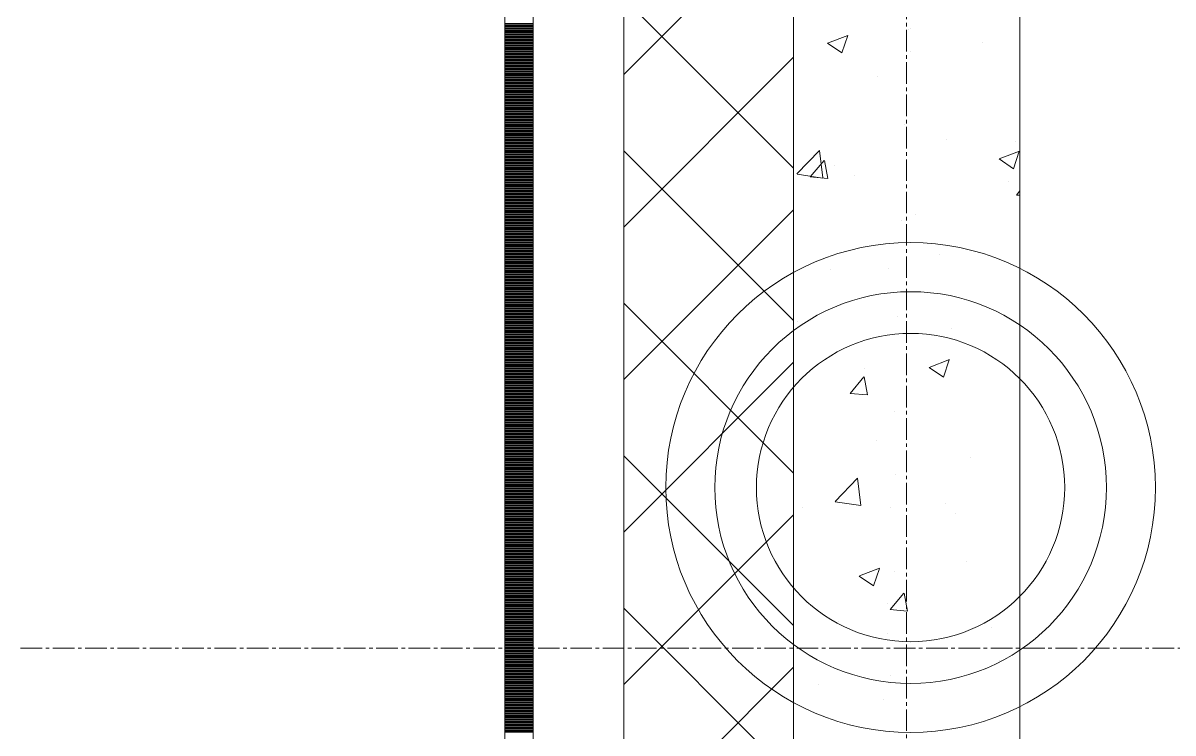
# Model space of a CAD drawing. Header units: millimetres. Extents: x 538266 to 1167394, y 114608 to 637157.
# Drawn here: x 828457 to 829473, y 201238 to 201865 of the extents above; entities that cross this region are included whole.
import ezdxf
from ezdxf.enums import TextEntityAlignment as Align

# ---------------------------------------------------------------- set-up
doc = ezdxf.new("R2010")
doc.units = ezdxf.units.MM
doc.linetypes.add('CENTER2', pattern=[28.575, 19.05, -3.175, 3.175, -3.175])
doc.linetypes.add('DASHED', pattern=[19.05, 12.7, -6.35])
doc.layers.get('Defpoints').update_dxf_attribs({"color": 140})
doc.layers.add('АР_Делит', color=120, linetype='Continuous', lineweight=0, plot=False)
for name, color, linetype, lineweight in [('АР_Стены ПЕНОблок', 52, 'Continuous', 20), ('АР_Тонкая', 254, 'Continuous', 5), ('АР_Утеплитель', 31, 'Continuous', 0), ('АР_Штриховка', 8, 'Continuous', 0)]:
    doc.layers.add(name, color=color, linetype=linetype, lineweight=lineweight)
doc.layers.add('РД_Оси_100', color=7, linetype='Continuous', lineweight=0, true_color=0x525252)
doc.styles.add('style1', font='ARIALN.TTF')

# ---------------------------------------------------------------- blocks, each defined once
blk = doc.blocks.new('2_этаж')
at = {"layer": 'АР_Делит', "color": 18, "true_color": 0x000000}
for radius in [216.3, 173, 136.2]:
    blk.add_circle((672877, 201455.2), radius, dxfattribs=at)
at = {"layer": 'АР_Стены ПЕНОблок', "color": 18, "linetype": 'Continuous', "lineweight": 20, "true_color": 0x000000}
for p, q in [((672773.6, 213213.2), (672773.6, 137013.2)), ((672973.6, 137013.2), (672973.6, 213213.2))]:
    blk.add_line(p, q, dxfattribs=at)
at = {"layer": 'АР_Тонкая', "color": 18, "linetype": 'Continuous', "lineweight": 5, "true_color": 0x000000}
for p, q in [((672518.6, 213213.2), (672518.6, 137013.2)), ((672543.6, 213213.2), (672543.6, 137013.2)), ((672543.6, 137013.2), (672543.6, 213213.2)), ((672623.6, 137013.2), (672623.6, 213213.2))]:
    blk.add_line(p, q, dxfattribs=at)
at = {"layer": 'АР_Утеплитель', "color": 18, "linetype": 'Continuous', "lineweight": 0, "true_color": 0x000000}
for p, q in [((672623.6, 213213.2), (672623.6, 137013.2)), ((672773.6, 137013.2), (672773.6, 213213.2))]:
    blk.add_line(p, q, dxfattribs=at)
at = {"layer": 'АР_Штриховка', "color": 18, "linetype": 'Continuous', "lineweight": 0, "true_color": 0x000000}
for p, q in [((672623.6, 201820), (672773.6, 201970)), ((672773.6, 201737.4), (672623.6, 201887.4)), ((672518.6, 201865), (672543.6, 201865)), ((672518.6, 201864), (672543.6, 201864)), ((672518.6, 201863), (672543.6, 201863)), ((672518.6, 201862), (672543.6, 201862)), ((672518.6, 201861), (672543.6, 201861)), ((672518.6, 201860), (672543.6, 201860)), ((672518.6, 201859), (672543.6, 201859)), ((672518.6, 201858), (672543.6, 201858)), ((672518.6, 201857), (672543.6, 201857)), ((672518.6, 201856), (672543.6, 201856)), ((672518.6, 201855), (672543.6, 201855)), ((672518.6, 201854), (672543.6, 201854)), ((672518.6, 201853), (672543.6, 201853)), ((672803.7, 201847.8), (672821.4, 201854.6)), ((672816.2, 201839.1), (672821.4, 201854.5)), ((672875, 201860.2), (672875, 201860.2)), ((672877.3, 201860.8), (672877.3, 201860.8)), ((672518.6, 201852), (672543.6, 201852)), ((672518.6, 201851), (672543.6, 201851)), ((672518.6, 201850), (672543.6, 201850)), ((672518.6, 201849), (672543.6, 201849)), ((672518.6, 201848), (672543.6, 201848)), ((672518.6, 201847), (672543.6, 201847)), ((672518.6, 201846), (672543.6, 201846)), ((672518.6, 201845), (672543.6, 201845)), ((672518.6, 201844), (672543.6, 201844)), ((672518.6, 201843), (672543.6, 201843)), ((672803.6, 201847.6), (672816.2, 201839.1)), ((672940.2, 201848.6), (672940.2, 201848.6)), ((672518.6, 201842), (672543.6, 201842)), ((672518.6, 201841), (672543.6, 201841)), ((672518.6, 201840), (672543.6, 201840)), ((672518.6, 201839), (672543.6, 201839)), ((672518.6, 201838), (672543.6, 201838)), ((672518.6, 201837), (672543.6, 201837)), ((672518.6, 201836), (672543.6, 201836)), ((672518.6, 201835), (672543.6, 201835)), ((672518.6, 201834), (672543.6, 201834)), ((672518.6, 201833), (672543.6, 201833)), ((672518.6, 201832), (672543.6, 201832)), ((672623.6, 201685.3), (672773.6, 201835.3)), ((672876.6, 201840.2), (672876.6, 201840.2)), ((672518.6, 201831), (672543.6, 201831)), ((672518.6, 201830), (672543.6, 201830)), ((672518.6, 201829), (672543.6, 201829)), ((672518.6, 201828), (672543.6, 201828)), ((672518.6, 201827), (672543.6, 201827)), ((672518.6, 201826), (672543.6, 201826)), ((672518.6, 201825), (672543.6, 201825)), ((672518.6, 201824), (672543.6, 201824)), ((672518.6, 201823), (672543.6, 201823)), ((672518.6, 201822), (672543.6, 201822)), ((672518.6, 201821), (672543.6, 201821)), ((672518.6, 201820), (672543.6, 201820)), ((672518.6, 201819), (672543.6, 201819)), ((672518.6, 201818), (672543.6, 201818)), ((672518.6, 201817), (672543.6, 201817)), ((672518.6, 201816), (672543.6, 201816)), ((672518.6, 201815), (672543.6, 201815)), ((672518.6, 201814), (672543.6, 201814)), ((672518.6, 201813), (672543.6, 201813)), ((672518.6, 201812), (672543.6, 201812)), ((672847.5, 201818.4), (672847.5, 201818.4)), ((672518.6, 201811), (672543.6, 201811)), ((672518.6, 201810), (672543.6, 201810)), ((672518.6, 201809), (672543.6, 201809)), ((672518.6, 201808), (672543.6, 201808)), ((672518.6, 201807), (672543.6, 201807)), ((672518.6, 201806), (672543.6, 201806)), ((672518.6, 201805), (672543.6, 201805)), ((672518.6, 201804), (672543.6, 201804)), ((672518.6, 201803), (672543.6, 201803)), ((672518.6, 201802), (672543.6, 201802)), ((672518.6, 201801), (672543.6, 201801)), ((672518.6, 201800), (672543.6, 201800)), ((672518.6, 201799), (672543.6, 201799)), ((672518.6, 201798), (672543.6, 201798)), ((672518.6, 201797), (672543.6, 201797)), ((672518.6, 201796), (672543.6, 201796)), ((672518.6, 201795), (672543.6, 201795)), ((672518.6, 201794), (672543.6, 201794)), ((672518.6, 201793), (672543.6, 201793)), ((672518.6, 201792), (672543.6, 201792)), ((672518.6, 201791), (672543.6, 201791)), ((672518.6, 201790), (672543.6, 201790)), ((672518.6, 201789), (672543.6, 201789)), ((672518.6, 201788), (672543.6, 201788)), ((672518.6, 201787), (672543.6, 201787)), ((672518.6, 201786), (672543.6, 201786)), ((672518.6, 201785), (672543.6, 201785)), ((672518.6, 201784), (672543.6, 201784)), ((672518.6, 201783), (672543.6, 201783)), ((672518.6, 201782), (672543.6, 201782)), ((672518.6, 201781), (672543.6, 201781)), ((672518.6, 201780), (672543.6, 201780)), ((672518.6, 201779), (672543.6, 201779)), ((672518.6, 201778), (672543.6, 201778)), ((672518.6, 201777), (672543.6, 201777)), ((672518.6, 201776), (672543.6, 201776)), ((672518.6, 201775), (672543.6, 201775)), ((672518.6, 201774), (672543.6, 201774)), ((672518.6, 201773), (672543.6, 201773)), ((672518.6, 201772), (672543.6, 201772)), ((672871.9, 201775.6), (672871.9, 201775.6)), ((672518.6, 201771), (672543.6, 201771)), ((672518.6, 201770), (672543.6, 201770)), ((672518.6, 201769), (672543.6, 201769)), ((672518.6, 201768), (672543.6, 201768)), ((672518.6, 201767), (672543.6, 201767)), ((672518.6, 201766), (672543.6, 201766)), ((672518.6, 201765), (672543.6, 201765)), ((672518.6, 201764), (672543.6, 201764)), ((672518.6, 201763), (672543.6, 201763)), ((672518.6, 201762), (672543.6, 201762)), ((672518.6, 201761), (672543.6, 201761)), ((672908.3, 201762.6), (672908.3, 201762.6)), ((672969.6, 201761), (672969.6, 201761)), ((672518.6, 201760), (672543.6, 201760)), ((672518.6, 201759), (672543.6, 201759)), ((672518.6, 201758), (672543.6, 201758)), ((672518.6, 201757), (672543.6, 201757)), ((672518.6, 201756), (672543.6, 201756)), ((672518.6, 201755), (672543.6, 201755)), ((672518.6, 201754), (672543.6, 201754)), ((672518.6, 201753), (672543.6, 201753)), ((672518.6, 201752), (672543.6, 201752)), ((672518.6, 201751), (672543.6, 201751)), ((672773.6, 201602.7), (672623.6, 201752.7)), ((672776.6, 201732.3), (672796.4, 201752.9)), ((672799.3, 201728.8), (672796.5, 201752.9)), ((672955.3, 201745.5), (672973.1, 201752.4)), ((672967.8, 201736.8), (672973, 201752.2)), ((672518.6, 201750), (672543.6, 201750)), ((672518.6, 201749), (672543.6, 201749)), ((672518.6, 201748), (672543.6, 201748)), ((672518.6, 201747), (672543.6, 201747)), ((672518.6, 201746), (672543.6, 201746)), ((672518.6, 201745), (672543.6, 201745)), ((672518.6, 201744), (672543.6, 201744)), ((672518.6, 201743), (672543.6, 201743)), ((672518.6, 201742), (672543.6, 201742)), ((672518.6, 201741), (672543.6, 201741)), ((672788.3, 201729.5), (672800.5, 201744.1)), ((672803.8, 201728.2), (672800.8, 201744.1)), ((672873.4, 201748.4), (672873.4, 201748.4)), ((672955.2, 201745.4), (672967.8, 201736.8)), ((672518.6, 201740), (672543.6, 201740)), ((672518.6, 201739), (672543.6, 201739)), ((672518.6, 201738), (672543.6, 201738)), ((672518.6, 201737), (672543.6, 201737)), ((672518.6, 201736), (672543.6, 201736)), ((672518.6, 201735), (672543.6, 201735)), ((672518.6, 201734), (672543.6, 201734)), ((672518.6, 201733), (672543.6, 201733)), ((672518.6, 201732), (672543.6, 201732)), ((672518.6, 201731), (672543.6, 201731)), ((672776.7, 201732.1), (672799.2, 201728.6)), ((672809.8, 201740), (672809.8, 201740)), ((672827.8, 201731), (672827.8, 201731)), ((672518.6, 201730), (672543.6, 201730)), ((672518.6, 201729), (672543.6, 201729)), ((672518.6, 201728), (672543.6, 201728)), ((672518.6, 201727), (672543.6, 201727)), ((672518.6, 201726), (672543.6, 201726)), ((672518.6, 201725), (672543.6, 201725)), ((672518.6, 201724), (672543.6, 201724)), ((672518.6, 201723), (672543.6, 201723)), ((672518.6, 201722), (672543.6, 201722)), ((672518.6, 201721), (672543.6, 201721)), ((672788.3, 201729.5), (672803.5, 201728.1)), ((672963.4, 201725.2), (672963.4, 201725.2)), ((672518.6, 201720), (672543.6, 201720)), ((672518.6, 201719), (672543.6, 201719)), ((672518.6, 201718), (672543.6, 201718)), ((672518.6, 201717), (672543.6, 201717)), ((672518.6, 201716), (672543.6, 201716)), ((672518.6, 201715), (672543.6, 201715)), ((672518.6, 201714), (672543.6, 201714)), ((672518.6, 201713), (672543.6, 201713)), ((672518.6, 201712), (672543.6, 201712)), ((672518.6, 201711), (672543.6, 201711)), ((672970.5, 201713.5), (672973.6, 201717.2)), ((672970.5, 201713.5), (672973.6, 201713.3)), ((672518.6, 201710), (672543.6, 201710)), ((672518.6, 201709), (672543.6, 201709)), ((672518.6, 201708), (672543.6, 201708)), ((672518.6, 201707), (672543.6, 201707)), ((672518.6, 201706), (672543.6, 201706)), ((672518.6, 201705), (672543.6, 201705)), ((672518.6, 201704), (672543.6, 201704)), ((672518.6, 201703), (672543.6, 201703)), ((672518.6, 201702), (672543.6, 201702)), ((672518.6, 201701), (672543.6, 201701)), ((672518.6, 201700), (672543.6, 201700)), ((672623.6, 201550.6), (672773.6, 201700.6)), ((672518.6, 201699), (672543.6, 201699)), ((672518.6, 201698), (672543.6, 201698)), ((672518.6, 201697), (672543.6, 201697)), ((672518.6, 201696), (672543.6, 201696)), ((672518.6, 201695), (672543.6, 201695)), ((672518.6, 201694), (672543.6, 201694)), ((672518.6, 201693), (672543.6, 201693)), ((672518.6, 201692), (672543.6, 201692)), ((672518.6, 201691), (672543.6, 201691)), ((672518.6, 201690), (672543.6, 201690)), ((672868.8, 201691.1), (672868.8, 201691.1)), ((672881.4, 201696.8), (672881.4, 201696.8)), ((672518.6, 201689), (672543.6, 201689)), ((672518.6, 201688), (672543.6, 201688)), ((672518.6, 201687), (672543.6, 201687)), ((672518.6, 201686), (672543.6, 201686)), ((672518.6, 201685), (672543.6, 201685)), ((672518.6, 201684), (672543.6, 201684)), ((672518.6, 201683), (672543.6, 201683)), ((672518.6, 201682), (672543.6, 201682)), ((672518.6, 201681), (672543.6, 201681)), ((672518.6, 201680), (672543.6, 201680)), ((672518.6, 201679), (672543.6, 201679)), ((672518.6, 201678), (672543.6, 201678)), ((672518.6, 201677), (672543.6, 201677)), ((672518.6, 201676), (672543.6, 201676)), ((672518.6, 201675), (672543.6, 201675)), ((672518.6, 201674), (672543.6, 201674)), ((672518.6, 201673), (672543.6, 201673)), ((672518.6, 201672), (672543.6, 201672)), ((672518.6, 201671), (672543.6, 201671)), ((672518.6, 201670), (672543.6, 201670)), ((672518.6, 201669), (672543.6, 201669)), ((672518.6, 201668), (672543.6, 201668)), ((672518.6, 201667), (672543.6, 201667)), ((672518.6, 201666), (672543.6, 201666)), ((672518.6, 201665), (672543.6, 201665)), ((672518.6, 201664), (672543.6, 201664)), ((672518.6, 201663), (672543.6, 201663)), ((672518.6, 201662), (672543.6, 201662)), ((672518.6, 201661), (672543.6, 201661)), ((672518.6, 201660), (672543.6, 201660)), ((672902.7, 201660.9), (672902.7, 201660.9)), ((672518.6, 201659), (672543.6, 201659)), ((672518.6, 201658), (672543.6, 201658)), ((672518.6, 201657), (672543.6, 201657)), ((672518.6, 201656), (672543.6, 201656)), ((672518.6, 201655), (672543.6, 201655)), ((672518.6, 201654), (672543.6, 201654)), ((672518.6, 201653), (672543.6, 201653)), ((672518.6, 201652), (672543.6, 201652)), ((672518.6, 201651), (672543.6, 201651)), ((672518.6, 201650), (672543.6, 201650)), ((672518.6, 201649), (672543.6, 201649)), ((672518.6, 201648), (672543.6, 201648)), ((672518.6, 201647), (672543.6, 201647)), ((672518.6, 201646), (672543.6, 201646)), ((672518.6, 201645), (672543.6, 201645)), ((672518.6, 201644), (672543.6, 201644)), ((672518.6, 201643), (672543.6, 201643)), ((672518.6, 201642), (672543.6, 201642)), ((672518.6, 201641), (672543.6, 201641)), ((672518.6, 201640), (672543.6, 201640)), ((672518.6, 201639), (672543.6, 201639)), ((672806.6, 201648.2), (672806.6, 201648.2)), ((672857.2, 201648.3), (672857.2, 201648.3)), ((672518.6, 201638), (672543.6, 201638)), ((672518.6, 201637), (672543.6, 201637)), ((672518.6, 201636), (672543.6, 201636)), ((672518.6, 201635), (672543.6, 201635)), ((672518.6, 201634), (672543.6, 201634)), ((672518.6, 201633), (672543.6, 201633)), ((672518.6, 201632), (672543.6, 201632)), ((672518.6, 201631), (672543.6, 201631)), ((672518.6, 201630), (672543.6, 201630)), ((672518.6, 201629), (672543.6, 201629)), ((672518.6, 201628), (672543.6, 201628)), ((672518.6, 201627), (672543.6, 201627)), ((672518.6, 201626), (672543.6, 201626)), ((672518.6, 201625), (672543.6, 201625)), ((672518.6, 201624), (672543.6, 201624)), ((672518.6, 201623), (672543.6, 201623)), ((672518.6, 201622), (672543.6, 201622)), ((672518.6, 201621), (672543.6, 201621)), ((672518.6, 201620), (672543.6, 201620)), ((672518.6, 201619), (672543.6, 201619)), ((672518.6, 201618), (672543.6, 201618)), ((672518.6, 201617), (672543.6, 201617)), ((672518.6, 201616), (672543.6, 201616)), ((672518.6, 201615), (672543.6, 201615)), ((672518.6, 201614), (672543.6, 201614)), ((672518.6, 201613), (672543.6, 201613)), ((672518.6, 201612), (672543.6, 201612)), ((672518.6, 201611), (672543.6, 201611)), ((672518.6, 201610), (672543.6, 201610)), ((672518.6, 201609), (672543.6, 201609)), ((672773.6, 201468), (672623.6, 201618)), ((672518.6, 201608), (672543.6, 201608)), ((672518.6, 201607), (672543.6, 201607)), ((672518.6, 201606), (672543.6, 201606)), ((672518.6, 201605), (672543.6, 201605)), ((672518.6, 201604), (672543.6, 201604)), ((672518.6, 201603), (672543.6, 201603)), ((672518.6, 201602), (672543.6, 201602)), ((672518.6, 201601), (672543.6, 201601)), ((672518.6, 201600), (672543.6, 201600)), ((672518.6, 201599), (672543.6, 201599)), ((672777.3, 201601.9), (672777.3, 201601.9)), ((672865.7, 201606.5), (672865.7, 201606.5)), ((672518.6, 201598), (672543.6, 201598)), ((672518.6, 201597), (672543.6, 201597)), ((672518.6, 201596), (672543.6, 201596)), ((672518.6, 201595), (672543.6, 201595)), ((672518.6, 201594), (672543.6, 201594)), ((672518.6, 201593), (672543.6, 201593)), ((672518.6, 201592), (672543.6, 201592)), ((672518.6, 201591), (672543.6, 201591)), ((672518.6, 201590), (672543.6, 201590)), ((672518.6, 201589), (672543.6, 201589)), ((672912.9, 201596.1), (672912.9, 201596.1)), ((672518.6, 201588), (672543.6, 201588)), ((672518.6, 201587), (672543.6, 201587)), ((672518.6, 201586), (672543.6, 201586)), ((672518.6, 201585), (672543.6, 201585)), ((672518.6, 201584), (672543.6, 201584)), ((672518.6, 201583), (672543.6, 201583)), ((672518.6, 201582), (672543.6, 201582)), ((672518.6, 201581), (672543.6, 201581)), ((672518.6, 201580), (672543.6, 201580)), ((672518.6, 201579), (672543.6, 201579)), ((672518.6, 201578), (672543.6, 201578)), ((672518.6, 201577), (672543.6, 201577)), ((672518.6, 201576), (672543.6, 201576)), ((672518.6, 201575), (672543.6, 201575)), ((672518.6, 201574), (672543.6, 201574)), ((672518.6, 201573), (672543.6, 201573)), ((672518.6, 201572), (672543.6, 201572)), ((672518.6, 201571), (672543.6, 201571)), ((672518.6, 201570), (672543.6, 201570)), ((672518.6, 201569), (672543.6, 201569)), ((672518.6, 201568), (672543.6, 201568)), ((672893.5, 201561.3), (672911.3, 201568.2)), ((672906, 201552.7), (672911.2, 201568)), ((672518.6, 201567), (672543.6, 201567)), ((672518.6, 201566), (672543.6, 201566)), ((672518.6, 201565), (672543.6, 201565)), ((672518.6, 201564), (672543.6, 201564)), ((672518.6, 201563), (672543.6, 201563)), ((672518.6, 201562), (672543.6, 201562)), ((672518.6, 201561), (672543.6, 201561)), ((672518.6, 201560), (672543.6, 201560)), ((672518.6, 201559), (672543.6, 201559)), ((672518.6, 201558), (672543.6, 201558)), ((672623.6, 201415.9), (672773.6, 201565.9)), ((672835.9, 201560.7), (672835.9, 201560.7)), ((672893.4, 201561.2), (672906, 201552.7)), ((672518.6, 201557), (672543.6, 201557)), ((672518.6, 201556), (672543.6, 201556)), ((672518.6, 201555), (672543.6, 201555)), ((672518.6, 201554), (672543.6, 201554)), ((672518.6, 201553), (672543.6, 201553)), ((672518.6, 201552), (672543.6, 201552)), ((672518.6, 201551), (672543.6, 201551)), ((672518.6, 201550), (672543.6, 201550)), ((672518.6, 201549), (672543.6, 201549)), ((672518.6, 201548), (672543.6, 201548)), ((672823.5, 201538.4), (672835.8, 201553)), ((672839, 201537.1), (672836.1, 201553.1)), ((672518.6, 201547), (672543.6, 201547)), ((672518.6, 201546), (672543.6, 201546)), ((672518.6, 201545), (672543.6, 201545)), ((672518.6, 201544), (672543.6, 201544)), ((672518.6, 201543), (672543.6, 201543)), ((672518.6, 201542), (672543.6, 201542)), ((672518.6, 201541), (672543.6, 201541)), ((672518.6, 201540), (672543.6, 201540)), ((672518.6, 201539), (672543.6, 201539)), ((672518.6, 201538), (672543.6, 201538)), ((672823.5, 201538.4), (672838.7, 201537.1)), ((672518.6, 201537), (672543.6, 201537)), ((672518.6, 201536), (672543.6, 201536)), ((672518.6, 201535), (672543.6, 201535)), ((672518.6, 201534), (672543.6, 201534)), ((672518.6, 201533), (672543.6, 201533)), ((672518.6, 201532), (672543.6, 201532)), ((672518.6, 201531), (672543.6, 201531)), ((672518.6, 201530), (672543.6, 201530)), ((672518.6, 201529), (672543.6, 201529)), ((672518.6, 201528), (672543.6, 201528)), ((672518.6, 201527), (672543.6, 201527)), ((672518.6, 201526), (672543.6, 201526)), ((672518.6, 201525), (672543.6, 201525)), ((672518.6, 201524), (672543.6, 201524)), ((672518.6, 201523), (672543.6, 201523)), ((672518.6, 201522), (672543.6, 201522)), ((672518.6, 201521), (672543.6, 201521)), ((672518.6, 201520), (672543.6, 201520)), ((672518.6, 201519), (672543.6, 201519)), ((672518.6, 201518), (672543.6, 201518)), ((672862.6, 201522), (672862.6, 201522)), ((672518.6, 201517), (672543.6, 201517)), ((672518.6, 201516), (672543.6, 201516)), ((672518.6, 201515), (672543.6, 201515)), ((672518.6, 201514), (672543.6, 201514)), ((672518.6, 201513), (672543.6, 201513)), ((672518.6, 201512), (672543.6, 201512)), ((672518.6, 201511), (672543.6, 201511)), ((672518.6, 201510), (672543.6, 201510)), ((672518.6, 201509), (672543.6, 201509)), ((672518.6, 201508), (672543.6, 201508)), ((672518.6, 201507), (672543.6, 201507)), ((672518.6, 201506), (672543.6, 201506)), ((672518.6, 201505), (672543.6, 201505)), ((672518.6, 201504), (672543.6, 201504)), ((672518.6, 201503), (672543.6, 201503)), ((672518.6, 201502), (672543.6, 201502)), ((672518.6, 201501), (672543.6, 201501)), ((672518.6, 201500), (672543.6, 201500)), ((672518.6, 201499), (672543.6, 201499)), ((672518.6, 201498), (672543.6, 201498)), ((672518.6, 201497), (672543.6, 201497)), ((672846.7, 201496.7), (672846.7, 201496.7)), ((672518.6, 201496), (672543.6, 201496)), ((672518.6, 201495), (672543.6, 201495)), ((672518.6, 201494), (672543.6, 201494)), ((672518.6, 201493), (672543.6, 201493)), ((672518.6, 201492), (672543.6, 201492)), ((672518.6, 201491), (672543.6, 201491)), ((672518.6, 201490), (672543.6, 201490)), ((672518.6, 201489), (672543.6, 201489)), ((672518.6, 201488), (672543.6, 201488)), ((672518.6, 201487), (672543.6, 201487)), ((672518.6, 201486), (672543.6, 201486)), ((672518.6, 201485), (672543.6, 201485)), ((672518.6, 201484), (672543.6, 201484)), ((672518.6, 201483), (672543.6, 201483)), ((672518.6, 201482), (672543.6, 201482)), ((672518.6, 201481), (672543.6, 201481)), ((672518.6, 201480), (672543.6, 201480)), ((672518.6, 201479), (672543.6, 201479)), ((672518.6, 201478), (672543.6, 201478)), ((672518.6, 201477), (672543.6, 201477)), ((672773.6, 201333.3), (672623.6, 201483.3)), ((672929.5, 201481.6), (672929.5, 201481.6)), ((672518.6, 201476), (672543.6, 201476)), ((672518.6, 201475), (672543.6, 201475)), ((672518.6, 201474), (672543.6, 201474)), ((672518.6, 201473), (672543.6, 201473)), ((672518.6, 201472), (672543.6, 201472)), ((672518.6, 201471), (672543.6, 201471)), ((672518.6, 201470), (672543.6, 201470)), ((672518.6, 201469), (672543.6, 201469)), ((672518.6, 201468), (672543.6, 201468)), ((672518.6, 201467), (672543.6, 201467)), ((672863.4, 201466.3), (672863.4, 201466.3)), ((672518.6, 201466), (672543.6, 201466)), ((672518.6, 201465), (672543.6, 201465)), ((672518.6, 201464), (672543.6, 201464)), ((672518.6, 201463), (672543.6, 201463)), ((672518.6, 201462), (672543.6, 201462)), ((672518.6, 201461), (672543.6, 201461)), ((672518.6, 201460), (672543.6, 201460)), ((672518.6, 201459), (672543.6, 201459)), ((672518.6, 201458), (672543.6, 201458)), ((672518.6, 201457), (672543.6, 201457)), ((672810.3, 201442.8), (672830.1, 201463.4)), ((672832.9, 201439.3), (672830.1, 201463.4)), ((672518.6, 201456), (672543.6, 201456)), ((672518.6, 201455), (672543.6, 201455)), ((672518.6, 201454), (672543.6, 201454)), ((672518.6, 201453), (672543.6, 201453)), ((672518.6, 201452), (672543.6, 201452)), ((672518.6, 201451), (672543.6, 201451)), ((672518.6, 201450), (672543.6, 201450)), ((672518.6, 201449), (672543.6, 201449)), ((672518.6, 201448), (672543.6, 201448)), ((672518.6, 201447), (672543.6, 201447)), ((672518.6, 201446), (672543.6, 201446)), ((672518.6, 201445), (672543.6, 201445)), ((672518.6, 201444), (672543.6, 201444)), ((672518.6, 201443), (672543.6, 201443)), ((672518.6, 201442), (672543.6, 201442)), ((672518.6, 201441), (672543.6, 201441)), ((672518.6, 201440), (672543.6, 201440)), ((672518.6, 201439), (672543.6, 201439)), ((672518.6, 201438), (672543.6, 201438)), ((672518.6, 201437), (672543.6, 201437)), ((672518.6, 201436), (672543.6, 201436)), ((672781.4, 201437.9), (672781.4, 201437.9)), ((672810.3, 201442.7), (672832.9, 201439.2)), ((672859.5, 201437.4), (672859.5, 201437.4)), ((672907.6, 201441), (672907.6, 201441)), ((672518.6, 201435), (672543.6, 201435)), ((672518.6, 201434), (672543.6, 201434)), ((672518.6, 201433), (672543.6, 201433)), ((672518.6, 201432), (672543.6, 201432)), ((672518.6, 201431), (672543.6, 201431)), ((672518.6, 201430), (672543.6, 201430)), ((672518.6, 201429), (672543.6, 201429)), ((672518.6, 201428), (672543.6, 201428)), ((672518.6, 201427), (672543.6, 201427)), ((672518.6, 201426), (672543.6, 201426)), ((672623.6, 201281.2), (672773.6, 201431.2)), ((672917, 201432.2), (672917, 201432.2)), ((672518.6, 201425), (672543.6, 201425)), ((672518.6, 201424), (672543.6, 201424)), ((672518.6, 201423), (672543.6, 201423)), ((672518.6, 201422), (672543.6, 201422)), ((672518.6, 201421), (672543.6, 201421)), ((672518.6, 201420), (672543.6, 201420)), ((672518.6, 201419), (672543.6, 201419)), ((672518.6, 201418), (672543.6, 201418)), ((672518.6, 201417), (672543.6, 201417)), ((672518.6, 201416), (672543.6, 201416)), ((672518.6, 201415), (672543.6, 201415)), ((672518.6, 201414), (672543.6, 201414)), ((672518.6, 201413), (672543.6, 201413)), ((672518.6, 201412), (672543.6, 201412)), ((672518.6, 201411), (672543.6, 201411)), ((672518.6, 201410), (672543.6, 201410)), ((672518.6, 201409), (672543.6, 201409)), ((672518.6, 201408), (672543.6, 201408)), ((672518.6, 201407), (672543.6, 201407)), ((672518.6, 201406), (672543.6, 201406)), ((672518.6, 201405), (672543.6, 201405)), ((672518.6, 201404), (672543.6, 201404)), ((672518.6, 201403), (672543.6, 201403)), ((672518.6, 201402), (672543.6, 201402)), ((672518.6, 201401), (672543.6, 201401)), ((672518.6, 201400), (672543.6, 201400)), ((672518.6, 201399), (672543.6, 201399)), ((672518.6, 201398), (672543.6, 201398)), ((672518.6, 201397), (672543.6, 201397)), ((672518.6, 201396), (672543.6, 201396)), ((672518.6, 201395), (672543.6, 201395)), ((672518.6, 201394), (672543.6, 201394)), ((672518.6, 201393), (672543.6, 201393)), ((672518.6, 201392), (672543.6, 201392)), ((672518.6, 201391), (672543.6, 201391)), ((672518.6, 201390), (672543.6, 201390)), ((672518.6, 201389), (672543.6, 201389)), ((672518.6, 201388), (672543.6, 201388)), ((672518.6, 201387), (672543.6, 201387)), ((672518.6, 201386), (672543.6, 201386)), ((672518.6, 201385), (672543.6, 201385)), ((672926.3, 201389.8), (672926.3, 201389.8)), ((672518.6, 201384), (672543.6, 201384)), ((672518.6, 201383), (672543.6, 201383)), ((672518.6, 201382), (672543.6, 201382)), ((672518.6, 201381), (672543.6, 201381)), ((672518.6, 201380), (672543.6, 201380)), ((672518.6, 201379), (672543.6, 201379)), ((672518.6, 201378), (672543.6, 201378)), ((672518.6, 201377), (672543.6, 201377)), ((672518.6, 201376), (672543.6, 201376)), ((672518.6, 201375), (672543.6, 201375)), ((672831.6, 201377), (672844.2, 201368.5)), ((672831.7, 201377.2), (672849.5, 201384)), ((672844.2, 201368.5), (672849.4, 201383.8)), ((672862.7, 201381.4), (672862.7, 201381.4)), ((672518.6, 201374), (672543.6, 201374)), ((672518.6, 201373), (672543.6, 201373)), ((672518.6, 201372), (672543.6, 201372)), ((672518.6, 201371), (672543.6, 201371)), ((672518.6, 201370), (672543.6, 201370)), ((672518.6, 201369), (672543.6, 201369)), ((672518.6, 201368), (672543.6, 201368)), ((672518.6, 201367), (672543.6, 201367)), ((672518.6, 201366), (672543.6, 201366)), ((672518.6, 201365), (672543.6, 201365)), ((672518.6, 201364), (672543.6, 201364)), ((672518.6, 201363), (672543.6, 201363)), ((672518.6, 201362), (672543.6, 201362)), ((672518.6, 201361), (672543.6, 201361)), ((672518.6, 201360), (672543.6, 201360)), ((672518.6, 201359), (672543.6, 201359)), ((672518.6, 201358), (672543.6, 201358)), ((672518.6, 201357), (672543.6, 201357)), ((672518.6, 201356), (672543.6, 201356)), ((672518.6, 201355), (672543.6, 201355)), ((672858.8, 201347.4), (672871, 201362)), ((672874.2, 201346.1), (672871.3, 201362)), ((672518.6, 201354), (672543.6, 201354)), ((672518.6, 201353), (672543.6, 201353)), ((672518.6, 201352), (672543.6, 201352)), ((672518.6, 201351), (672543.6, 201351)), ((672518.6, 201350), (672543.6, 201350)), ((672518.6, 201349), (672543.6, 201349)), ((672518.6, 201348), (672543.6, 201348)), ((672518.6, 201347), (672543.6, 201347)), ((672518.6, 201346), (672543.6, 201346)), ((672518.6, 201345), (672543.6, 201345)), ((672773.6, 201198.6), (672623.6, 201348.6)), ((672856.4, 201352.9), (672856.4, 201352.9)), ((672858.8, 201347.4), (672874, 201346)), ((672518.6, 201344), (672543.6, 201344)), ((672518.6, 201343), (672543.6, 201343)), ((672518.6, 201342), (672543.6, 201342)), ((672518.6, 201341), (672543.6, 201341)), ((672518.6, 201340), (672543.6, 201340)), ((672518.6, 201339), (672543.6, 201339)), ((672518.6, 201338), (672543.6, 201338)), ((672518.6, 201337), (672543.6, 201337)), ((672518.6, 201336), (672543.6, 201336)), ((672518.6, 201335), (672543.6, 201335)), ((672812.9, 201337.2), (672812.9, 201337.2)), ((672518.6, 201334), (672543.6, 201334)), ((672518.6, 201333), (672543.6, 201333)), ((672518.6, 201332), (672543.6, 201332)), ((672518.6, 201331), (672543.6, 201331)), ((672518.6, 201330), (672543.6, 201330)), ((672518.6, 201329), (672543.6, 201329)), ((672518.6, 201328), (672543.6, 201328)), ((672518.6, 201327), (672543.6, 201327)), ((672518.6, 201326), (672543.6, 201326)), ((672518.6, 201325), (672543.6, 201325)), ((672518.6, 201324), (672543.6, 201324)), ((672856.5, 201326.6), (672856.5, 201326.6)), ((672948.5, 201331.5), (672948.5, 201331.5)), ((672518.6, 201323), (672543.6, 201323)), ((672518.6, 201322), (672543.6, 201322)), ((672518.6, 201321), (672543.6, 201321)), ((672518.6, 201320), (672543.6, 201320)), ((672518.6, 201319), (672543.6, 201319)), ((672518.6, 201318), (672543.6, 201318)), ((672518.6, 201317), (672543.6, 201317)), ((672518.6, 201316), (672543.6, 201316)), ((672518.6, 201315), (672543.6, 201315)), ((672518.6, 201314), (672543.6, 201314)), ((672518.6, 201313), (672543.6, 201313)), ((672518.6, 201312), (672543.6, 201312)), ((672518.6, 201311), (672543.6, 201311)), ((672518.6, 201310), (672543.6, 201310)), ((672518.6, 201309), (672543.6, 201309)), ((672518.6, 201308), (672543.6, 201308)), ((672518.6, 201307), (672543.6, 201307)), ((672518.6, 201306), (672543.6, 201306)), ((672518.6, 201305), (672543.6, 201305)), ((672518.6, 201304), (672543.6, 201304)), ((672518.6, 201303), (672543.6, 201303)), ((672518.6, 201302), (672543.6, 201302)), ((672518.6, 201301), (672543.6, 201301)), ((672518.6, 201300), (672543.6, 201300)), ((672518.6, 201299), (672543.6, 201299)), ((672518.6, 201298), (672543.6, 201298)), ((672518.6, 201297), (672543.6, 201297)), ((672518.6, 201296), (672543.6, 201296)), ((672518.6, 201295), (672543.6, 201295)), ((672518.6, 201294), (672543.6, 201294)), ((672623.6, 201146.5), (672773.6, 201296.5)), ((672955.7, 201302.3), (672955.7, 201302.3)), ((672518.6, 201293), (672543.6, 201293)), ((672518.6, 201292), (672543.6, 201292)), ((672518.6, 201291), (672543.6, 201291)), ((672518.6, 201290), (672543.6, 201290)), ((672518.6, 201289), (672543.6, 201289)), ((672518.6, 201288), (672543.6, 201288)), ((672518.6, 201287), (672543.6, 201287)), ((672518.6, 201286), (672543.6, 201286)), ((672518.6, 201285), (672543.6, 201285)), ((672518.6, 201284), (672543.6, 201284)), ((672859.5, 201289.6), (672859.5, 201289.6)), ((672518.6, 201283), (672543.6, 201283)), ((672518.6, 201282), (672543.6, 201282)), ((672518.6, 201281), (672543.6, 201281)), ((672518.6, 201280), (672543.6, 201280)), ((672518.6, 201279), (672543.6, 201279)), ((672518.6, 201278), (672543.6, 201278)), ((672518.6, 201277), (672543.6, 201277)), ((672518.6, 201276), (672543.6, 201276)), ((672518.6, 201275), (672543.6, 201275)), ((672518.6, 201274), (672543.6, 201274)), ((672795.9, 201281.3), (672795.9, 201281.3)), ((672518.6, 201273), (672543.6, 201273)), ((672518.6, 201272), (672543.6, 201272)), ((672518.6, 201271), (672543.6, 201271)), ((672518.6, 201270), (672543.6, 201270)), ((672518.6, 201269), (672543.6, 201269)), ((672518.6, 201268), (672543.6, 201268)), ((672518.6, 201267), (672543.6, 201267)), ((672518.6, 201266), (672543.6, 201266)), ((672518.6, 201265), (672543.6, 201265)), ((672518.6, 201264), (672543.6, 201264)), ((672853.3, 201268.3), (672853.3, 201268.3)), ((672518.6, 201263), (672543.6, 201263)), ((672518.6, 201262), (672543.6, 201262)), ((672518.6, 201261), (672543.6, 201261)), ((672518.6, 201260), (672543.6, 201260)), ((672518.6, 201259), (672543.6, 201259)), ((672518.6, 201258), (672543.6, 201258)), ((672518.6, 201257), (672543.6, 201257)), ((672518.6, 201256), (672543.6, 201256)), ((672518.6, 201255), (672543.6, 201255)), ((672518.6, 201254), (672543.6, 201254)), ((672518.6, 201253), (672543.6, 201253)), ((672518.6, 201252), (672543.6, 201252)), ((672518.6, 201251), (672543.6, 201251)), ((672518.6, 201250), (672543.6, 201250)), ((672518.6, 201249), (672543.6, 201249)), ((672518.6, 201248), (672543.6, 201248)), ((672518.6, 201247), (672543.6, 201247)), ((672518.6, 201246), (672543.6, 201246)), ((672518.6, 201245), (672543.6, 201245)), ((672518.6, 201244), (672543.6, 201244)), ((672518.6, 201243), (672543.6, 201243)), ((672518.6, 201242), (672543.6, 201242)), ((672518.6, 201241), (672543.6, 201241)), ((672518.6, 201240), (672543.6, 201240)), ((672518.6, 201239), (672543.6, 201239))]:
    blk.add_line(p, q, dxfattribs=at)
at = {"layer": 'Defpoints', "color": 18, "true_color": 0x000000, "style": 'style1'}
for p in [(677970.6, 219836.4), (678101.2, 211681.4)]:
    blk.add_attdef('АР-ПОМЕЩЕНИЕ:НАИМЕНОВАНИЕ', text='', height=100, dxfattribs=at).set_placement(p, align=Align.MIDDLE)
blk = doc.blocks.new('СОШ_2200_АР_ОСИ_М100_28.05.24')
at = {"layer": 'АР_Делит', "color": 251, "linetype": 'DASHED', "true_color": 0x636466}
blk.add_lwpolyline([(-355, 13145), (-355, 100855), (37145, 100855), (37145, 129155), (72745, 129155), (72745, 135155), (114955, 135155), (114955, -355)], dxfattribs=at)
at = {"layer": 'РД_Оси_100', "color": 251, "linetype": 'CENTER2', "true_color": 0x636466}
for p, q in [((0, -6155), (0, 139938.679)), ((-5954.958, 78900), (119910, 78900))]:
    blk.add_line(p, q, dxfattribs=at)

msp = doc.modelspace()

# ---------------------------------------------------------------- block references
msp.add_blockref('2_этаж', (156364.3, 0))
at = {"layer": 'РД_Оси_100'}
msp.add_blockref('СОШ_2200_АР_ОСИ_М100_28.05.24', (829237.8, 122413.2), dxfattribs=at)

doc.saveas('drawing.dxf')
